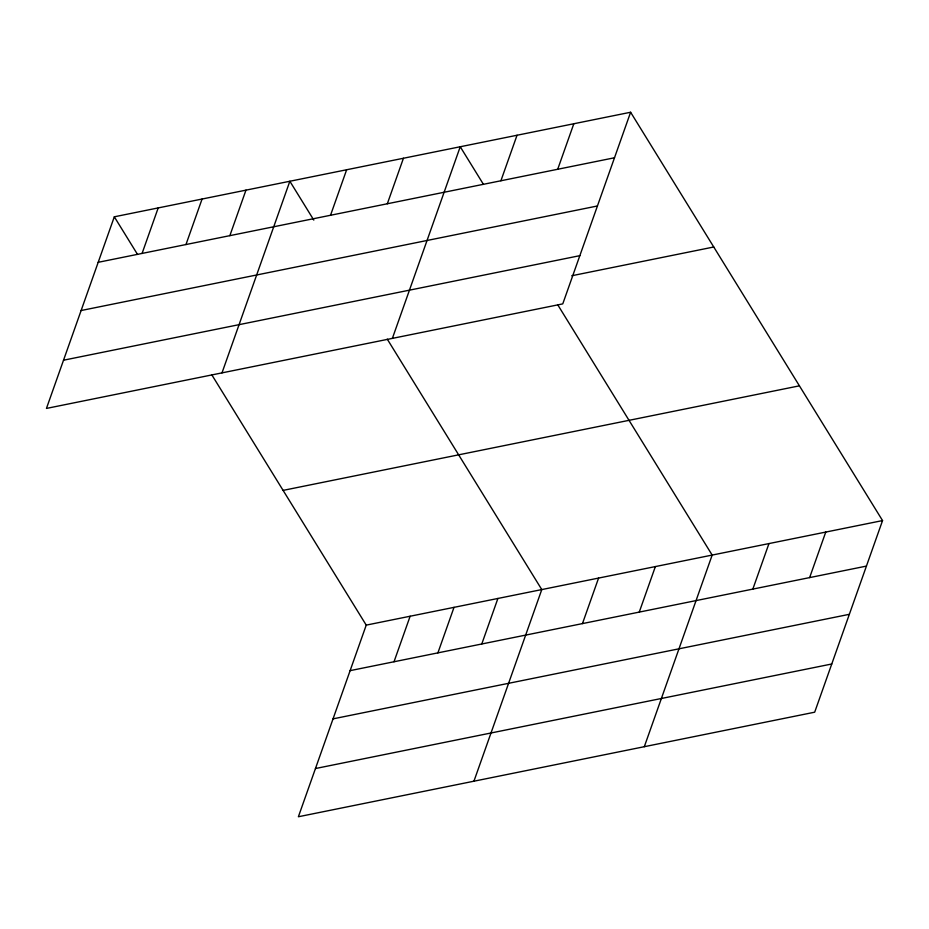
<?xml version="1.0" encoding="UTF-8"?>
<svg xmlns="http://www.w3.org/2000/svg" width="929" height="929" viewBox="0 0 929 929"><rect width="100%" height="100%" fill="white"/><g stroke="black" fill="none" stroke-linecap="round" stroke-linejoin="round"><path stroke-width="1.39" d="M114.313 216.805L46.45 408.423L562.765 303.876L630.617 112.246L114.313 216.805L137.527 254.43M142.079 253.431L158.197 207.91M185.963 244.548L202.081 199.027M229.846 235.664L245.964 190.143M221.996 372.877L289.848 181.248L313.816 220.103M330.527 215.273L346.645 169.752M387.323 203.776L403.441 158.255M392.375 338.377L460.238 146.747L483.452 184.383M500.905 180.772L517.035 135.251M211.719 374.689L366.235 625.124L298.383 816.754L814.687 712.195L882.55 520.577L630.617 112.246M557.702 169.264L573.82 123.754M394.012 661.762L410.13 616.241M437.896 652.878L454.014 607.357M481.779 643.983L497.898 598.462M473.929 781.208L541.781 589.578L387.265 339.143M582.46 623.603L598.578 578.082M639.257 612.095L655.375 566.574M644.308 746.707L712.171 555.077L557.644 304.642M752.838 589.102L768.957 543.581M809.635 577.594L825.753 532.073M98.184 262.315L614.499 157.767M81.113 310.53L597.428 205.983M63.52 360.208L579.835 255.661M571.765 275.75L713.751 246.998M283.101 490.384L799.416 385.825M366.235 625.124L882.55 520.577M350.117 670.645L866.432 566.098M333.046 718.86L849.361 614.313M315.454 768.538L831.769 663.991"/></g></svg>
